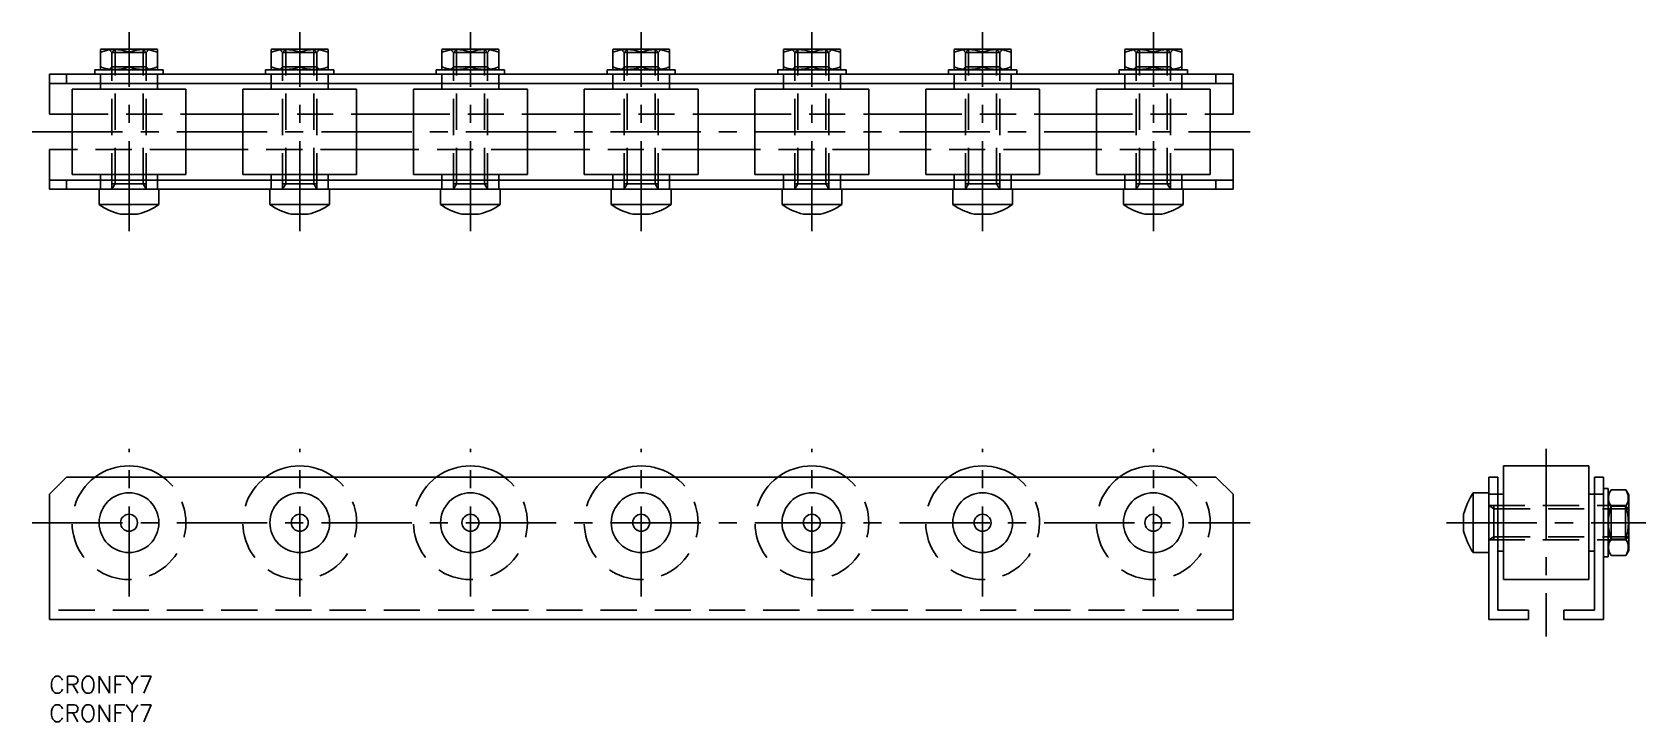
# Model space of a CAD drawing. Extents: x -3 to 281, y -8 to 113.
import ezdxf

# ---------------------------------------------------------------- set-up
doc = ezdxf.new("R2010")
doc.units = 0
doc.header["$LTSCALE"] = 0.5
doc.linetypes.add('CENTER', pattern=[50.8, 31.75, -6.35, 6.35, -6.35])
doc.linetypes.add('DASHED', pattern=[19.05, 12.7, -6.35])
for name, color, linetype in [('MSM_CENTER', 1, 'CENTER'), ('MSM_CONTINUOUS', 7, 'CONTINUOUS'), ('MSM_DASHED', 4, 'DASHED'), ('MSM_PART_NUMBER', 7, 'CONTINUOUS')]:
    doc.layers.add(name, color=color, linetype=linetype)
doc.styles.get("Standard").update_dxf_attribs({"font": 'txt.shx', "height": 3, "bigfont": 'bigfont.shx'})

# ---------------------------------------------------------------- blocks, each defined once
blk = doc.blocks.new('*U28')
at = {"layer": 'MSM_PART_NUMBER'}
blk.add_text('CRONFY7', height=3, dxfattribs=at).set_placement((0, -3))
blk = doc.blocks.new('*U29')
at = {"layer": 'MSM_PART_NUMBER'}
blk.add_text('CRONFY7', height=3, dxfattribs=at).set_placement((0, -8))

msp = doc.modelspace()

# ---------------------------------------------------------------- linework, layer by layer
at = {"layer": 'MSM_CENTER'}
for p, q in [((14, 78.24), (14, 113.24)), ((44, 78.24), (44, 113.24)), ((74, 78.24), (74, 113.24)), ((104, 78.24), (104, 113.24)), ((134, 78.24), (134, 113.24)), ((164, 78.24), (164, 113.24)), ((194, 78.24), (194, 113.24)), ((-3, 95.74), (211, 95.74)), ((14, 14), (14, 40)), ((44, 14), (44, 40)), ((74, 14), (74, 40)), ((104, 14), (104, 40)), ((134, 14), (134, 40)), ((164, 14), (164, 40)), ((194, 14), (194, 40)), ((263.03, 40), (263.03, 7)), ((-3, 27), (211, 27)), ((245.53, 27), (280.53, 27))]:
    msp.add_line(p, q, dxfattribs=at)
at = {"layer": 'MSM_CONTINUOUS'}
for p, q in [((9.1, 110.24), (9, 110.18)), ((9, 106.7), (9, 110.18)), ((9.1, 110.24), (18.9, 110.24)), ((14, 107.14), (14, 109.73)), ((19, 110.18), (18.9, 110.24)), ((19, 110.18), (19, 106.7)), ((39.1, 110.24), (39, 110.18)), ((39, 106.7), (39, 110.18)), ((39.1, 110.24), (48.9, 110.24)), ((44, 107.14), (44, 109.73)), ((49, 110.18), (48.9, 110.24)), ((49, 110.18), (49, 106.7)), ((69.1, 110.24), (69, 110.18)), ((69, 106.7), (69, 110.18)), ((69.1, 110.24), (78.9, 110.24)), ((74, 107.14), (74, 109.73)), ((79, 110.18), (78.9, 110.24)), ((79, 110.18), (79, 106.7)), ((99.1, 110.24), (99, 110.18)), ((99, 106.7), (99, 110.18)), ((99.1, 110.24), (108.9, 110.24)), ((104, 107.14), (104, 109.73)), ((109, 110.18), (108.9, 110.24)), ((109, 110.18), (109, 106.7)), ((129.1, 110.24), (129, 110.18)), ((129, 106.7), (129, 110.18)), ((129.1, 110.24), (138.9, 110.24)), ((134, 107.14), (134, 109.73)), ((139, 110.18), (138.9, 110.24)), ((139, 110.18), (139, 106.7)), ((159.1, 110.24), (159, 110.18)), ((159, 106.7), (159, 110.18)), ((159.1, 110.24), (168.9, 110.24)), ((164, 107.14), (164, 109.73)), ((169, 110.18), (168.9, 110.24)), ((169, 110.18), (169, 106.7)), ((189.1, 110.24), (189, 110.18)), ((189, 106.7), (189, 110.18)), ((189.1, 110.24), (198.9, 110.24)), ((194, 107.14), (194, 109.73)), ((199, 110.18), (198.9, 110.24)), ((199, 110.18), (199, 106.7)), ((0, 98.84), (0, 105.84)), ((208, 105.84), (0, 105.84)), ((3, 104.24), (3, 105.84)), ((8, 106.64), (8, 105.84)), ((8, 106.64), (20, 106.64)), ((9, 106.7), (9.1, 106.64)), ((18.9, 106.64), (19, 106.7)), ((20, 105.84), (20, 106.64)), ((38, 106.64), (38, 105.84)), ((38, 106.64), (50, 106.64)), ((39, 106.7), (39.1, 106.64)), ((48.9, 106.64), (49, 106.7)), ((50, 105.84), (50, 106.64)), ((68, 106.64), (68, 105.84)), ((68, 106.64), (80, 106.64)), ((69, 106.7), (69.1, 106.64)), ((78.9, 106.64), (79, 106.7)), ((80, 105.84), (80, 106.64)), ((98, 106.64), (98, 105.84)), ((98, 106.64), (110, 106.64)), ((99, 106.7), (99.1, 106.64)), ((108.9, 106.64), (109, 106.7)), ((110, 105.84), (110, 106.64)), ((128, 106.64), (128, 105.84)), ((128, 106.64), (140, 106.64)), ((129, 106.7), (129.1, 106.64)), ((138.9, 106.64), (139, 106.7)), ((140, 105.84), (140, 106.64)), ((158, 106.64), (158, 105.84)), ((158, 106.64), (170, 106.64)), ((159, 106.7), (159.1, 106.64)), ((168.9, 106.64), (169, 106.7)), ((170, 105.84), (170, 106.64)), ((188, 106.64), (188, 105.84)), ((188, 106.64), (200, 106.64)), ((189, 106.7), (189.1, 106.64)), ((198.9, 106.64), (199, 106.7)), ((200, 105.84), (200, 106.64)), ((205, 105.84), (205, 104.24)), ((208, 98.84), (208, 105.84)), ((0, 104.24), (208, 104.24)), ((4, 103.24), (4, 88.24)), ((4, 103.24), (24, 103.24)), ((9, 104.24), (9, 103.24)), ((19, 103.24), (19, 104.24)), ((24, 88.24), (24, 103.24)), ((34, 103.24), (34, 88.24)), ((34, 103.24), (54, 103.24)), ((39, 104.24), (39, 103.24)), ((49, 103.24), (49, 104.24)), ((54, 88.24), (54, 103.24)), ((64, 103.24), (64, 88.24)), ((64, 103.24), (84, 103.24)), ((69, 104.24), (69, 103.24)), ((79, 103.24), (79, 104.24)), ((84, 88.24), (84, 103.24)), ((94, 103.24), (94, 88.24)), ((94, 103.24), (114, 103.24)), ((99, 104.24), (99, 103.24)), ((109, 103.24), (109, 104.24)), ((114, 88.24), (114, 103.24)), ((124, 103.24), (124, 88.24)), ((124, 103.24), (144, 103.24)), ((129, 104.24), (129, 103.24)), ((139, 103.24), (139, 104.24)), ((144, 88.24), (144, 103.24)), ((154, 103.24), (154, 88.24)), ((154, 103.24), (174, 103.24)), ((159, 104.24), (159, 103.24)), ((169, 103.24), (169, 104.24)), ((174, 88.24), (174, 103.24)), ((184, 103.24), (184, 88.24)), ((184, 103.24), (204, 103.24)), ((189, 104.24), (189, 103.24)), ((199, 103.24), (199, 104.24)), ((204, 88.24), (204, 103.24)), ((0, 98.84), (4, 98.84)), ((24, 98.84), (34, 98.84)), ((54, 98.84), (64, 98.84)), ((84, 98.84), (94, 98.84)), ((114, 98.84), (124, 98.84)), ((144, 98.84), (154, 98.84)), ((174, 98.84), (184, 98.84)), ((204, 98.84), (208, 98.84)), ((0, 92.64), (0, 85.64)), ((4, 92.64), (0, 92.64)), ((34, 92.64), (24, 92.64)), ((64, 92.64), (54, 92.64)), ((94, 92.64), (84, 92.64)), ((124, 92.64), (114, 92.64)), ((154, 92.64), (144, 92.64)), ((184, 92.64), (174, 92.64)), ((208, 92.64), (204, 92.64)), ((208, 92.64), (208, 85.64)), ((4, 88.24), (24, 88.24)), ((9, 88.24), (9, 87.24)), ((19, 87.24), (19, 88.24)), ((34, 88.24), (54, 88.24)), ((39, 88.24), (39, 87.24)), ((49, 87.24), (49, 88.24)), ((64, 88.24), (84, 88.24)), ((69, 88.24), (69, 87.24)), ((79, 87.24), (79, 88.24)), ((94, 88.24), (114, 88.24)), ((99, 88.24), (99, 87.24)), ((109, 87.24), (109, 88.24)), ((124, 88.24), (144, 88.24)), ((129, 88.24), (129, 87.24)), ((139, 87.24), (139, 88.24)), ((154, 88.24), (174, 88.24)), ((159, 88.24), (159, 87.24)), ((169, 87.24), (169, 88.24)), ((184, 88.24), (204, 88.24)), ((189, 88.24), (189, 87.24)), ((199, 87.24), (199, 88.24)), ((208, 87.24), (0, 87.24)), ((0, 85.64), (208, 85.64)), ((3, 87.24), (3, 85.64)), ((8.75, 85.64), (8.75, 82.93)), ((19.25, 82.93), (19.25, 85.64)), ((38.75, 85.64), (38.75, 82.93)), ((49.25, 82.93), (49.25, 85.64)), ((68.75, 85.64), (68.75, 82.93)), ((79.25, 82.93), (79.25, 85.64)), ((98.75, 85.64), (98.75, 82.93)), ((109.25, 82.93), (109.25, 85.64)), ((128.75, 85.64), (128.75, 82.93)), ((139.25, 82.93), (139.25, 85.64)), ((158.75, 85.64), (158.75, 82.93)), ((169.25, 82.93), (169.25, 85.64)), ((188.75, 85.64), (188.75, 82.93)), ((199.25, 82.93), (199.25, 85.64)), ((205, 87.24), (205, 85.64)), ((8.75, 82.93), (19.25, 82.93)), ((38.75, 82.93), (49.25, 82.93)), ((68.75, 82.93), (79.25, 82.93)), ((98.75, 82.93), (109.25, 82.93)), ((128.75, 82.93), (139.25, 82.93)), ((158.75, 82.93), (169.25, 82.93)), ((188.75, 82.93), (199.25, 82.93)), ((12.51, 81.24), (15.49, 81.24)), ((42.51, 81.24), (45.49, 81.24)), ((72.51, 81.24), (75.49, 81.24)), ((102.51, 81.24), (105.49, 81.24)), ((132.51, 81.24), (135.49, 81.24)), ((162.51, 81.24), (165.49, 81.24)), ((192.51, 81.24), (195.49, 81.24)), ((255.53, 37), (255.53, 17)), ((270.53, 37), (255.53, 37)), ((270.53, 37), (270.53, 17)), ((0, 32), (3, 35)), ((205, 35), (3, 35)), ((205, 35), (208, 32)), ((254.53, 35), (252.93, 35)), ((252.93, 35), (252.93, 10)), ((254.53, 11.6), (254.53, 35)), ((271.53, 35), (271.53, 11.6)), ((273.13, 35), (271.53, 35)), ((273.13, 10), (273.13, 35)), ((0, 32), (0, 10)), ((208, 32), (208, 10)), ((250.22, 32.25), (250.22, 21.75)), ((252.93, 32.25), (250.22, 32.25)), ((252.93, 32), (255.53, 32)), ((273.13, 32), (270.53, 32)), ((273.93, 33), (273.13, 33)), ((273.93, 33), (273.93, 21)), ((274.43, 32.77), (273.93, 31.9)), ((274.43, 32.77), (277.02, 32.77)), ((277.53, 31.9), (277.02, 32.77)), ((277.53, 31.9), (277.53, 22.1)), ((248.53, 28.49), (248.53, 25.51)), ((274.43, 29.89), (277.02, 29.89)), ((274.43, 24.11), (277.02, 24.11)), ((250.22, 21.75), (252.93, 21.75)), ((254.53, 22), (255.53, 22)), ((270.53, 22), (271.53, 22)), ((273.13, 21), (273.93, 21)), ((273.93, 22.1), (274.43, 21.23)), ((274.43, 21.23), (277.02, 21.23)), ((277.02, 21.23), (277.53, 22.1)), ((255.53, 17), (270.53, 17)), ((259.93, 11.6), (254.53, 11.6)), ((259.93, 10), (259.93, 11.6)), ((266.13, 11.6), (271.53, 11.6)), ((266.13, 10), (266.13, 11.6)), ((208, 10), (0, 10)), ((252.93, 10), (259.93, 10)), ((273.13, 10), (266.13, 10))]:
    msp.add_line(p, q, dxfattribs=at)
for centre, radius in [((14, 27), 5.25), ((44, 27), 5.25), ((74, 27), 5.25), ((104, 27), 5.25), ((134, 27), 5.25), ((164, 27), 5.25), ((194, 27), 5.25), ((14, 27), 1.49), ((44, 27), 1.49), ((74, 27), 1.49), ((104, 27), 1.49), ((134, 27), 1.49), ((164, 27), 1.49), ((194, 27), 1.49)]:
    msp.add_circle(centre, radius, dxfattribs=at)
for centre, radius, start, end in [((11.5, 102.81), 7.37, 70.1592, 109.8408), ((16.5, 102.81), 7.37, 70.1592, 109.8408), ((41.5, 102.81), 7.37, 70.1592, 109.8408), ((46.5, 102.81), 7.37, 70.1592, 109.8408), ((71.5, 102.81), 7.37, 70.1592, 109.8408), ((76.5, 102.81), 7.37, 70.1592, 109.8408), ((101.5, 102.81), 7.37, 70.1592, 109.8408), ((106.5, 102.81), 7.37, 70.1592, 109.8408), ((131.5, 102.81), 7.37, 70.1592, 109.8408), ((136.5, 102.81), 7.37, 70.1592, 109.8408), ((161.5, 102.81), 7.37, 70.1592, 109.8408), ((166.5, 102.81), 7.37, 70.1592, 109.8408), ((191.5, 102.81), 7.37, 70.1592, 109.8408), ((196.5, 102.81), 7.37, 70.1592, 109.8408), ((11.5, 114.07), 7.37, 250.1592, 289.8408), ((16.5, 114.07), 7.37, 250.1592, 289.8408), ((41.5, 114.07), 7.37, 250.1592, 289.8408), ((46.5, 114.07), 7.37, 250.1592, 289.8408), ((71.5, 114.07), 7.37, 250.1592, 289.8408), ((76.5, 114.07), 7.37, 250.1592, 289.8408), ((101.5, 114.07), 7.37, 250.1592, 289.8408), ((106.5, 114.07), 7.37, 250.1592, 289.8408), ((131.5, 114.07), 7.37, 250.1592, 289.8408), ((136.5, 114.07), 7.37, 250.1592, 289.8408), ((161.5, 114.07), 7.37, 250.1592, 289.8408), ((166.5, 114.07), 7.37, 250.1592, 289.8408), ((191.5, 114.07), 7.37, 250.1592, 289.8408), ((196.5, 114.07), 7.37, 250.1592, 289.8408), ((15.54, 92.97), 12.12, 235.9445, 255.5214), ((12.46, 92.97), 12.12, 284.4786, 304.0555), ((45.54, 92.97), 12.12, 235.9445, 255.5214), ((42.46, 92.97), 12.12, 284.4786, 304.0555), ((75.54, 92.97), 12.12, 235.9445, 255.5214), ((72.46, 92.97), 12.12, 284.4786, 304.0555), ((105.54, 92.97), 12.12, 235.9445, 255.5214), ((102.46, 92.97), 12.12, 284.4786, 304.0555), ((135.54, 92.97), 12.12, 235.9445, 255.5214), ((132.46, 92.97), 12.12, 284.4786, 304.0555), ((165.54, 92.97), 12.12, 235.9445, 255.5214), ((162.46, 92.97), 12.12, 284.4786, 304.0555), ((195.54, 92.97), 12.12, 235.9445, 255.5214), ((192.46, 92.97), 12.12, 284.4786, 304.0555), ((14, 27), 10, 53.1301, 126.8699), ((44, 27), 10, 53.1301, 126.8699), ((74, 27), 10, 53.1301, 126.8699), ((104, 27), 10, 53.1301, 126.8699), ((134, 27), 10, 53.1301, 126.8699), ((164, 27), 10, 53.1301, 126.8699), ((194, 27), 10, 53.1301, 126.8699), ((260.26, 25.46), 12.12, 145.9445, 165.5214), ((276.54, 31.33), 2.56, 154.3574, 214.3573), ((274.91, 31.33), 2.56, 325.6427, 25.6426), ((283.59, 27), 9.61, 162.5124, 197.4876), ((267.86, 27), 9.61, 342.5124, 17.4876), ((260.26, 28.54), 12.12, 194.4786, 214.0555), ((276.54, 22.67), 2.56, 145.6427, 205.6426), ((274.91, 22.67), 2.56, 334.3574, 34.3573)]:
    msp.add_arc(centre, radius, start, end, dxfattribs=at)
at = {"layer": 'MSM_DASHED'}
for p, q in [((10.46, 110.24), (11, 109.7)), ((11.54, 110.24), (11, 109.7)), ((17, 109.7), (11, 109.7)), ((11, 85.64), (11, 109.7)), ((11.54, 86.58), (11.54, 110.24)), ((16.46, 110.24), (17, 109.7)), ((16.46, 86.58), (16.46, 110.24)), ((17.54, 110.24), (17, 109.7)), ((17, 85.64), (17, 109.7)), ((40.46, 110.24), (41, 109.7)), ((41.54, 110.24), (41, 109.7)), ((47, 109.7), (41, 109.7)), ((41, 85.64), (41, 109.7)), ((41.54, 86.58), (41.54, 110.24)), ((46.46, 110.24), (47, 109.7)), ((46.46, 86.58), (46.46, 110.24)), ((47.54, 110.24), (47, 109.7)), ((47, 85.64), (47, 109.7)), ((70.46, 110.24), (71, 109.7)), ((71.54, 110.24), (71, 109.7)), ((77, 109.7), (71, 109.7)), ((71, 85.64), (71, 109.7)), ((71.54, 86.58), (71.54, 110.24)), ((76.46, 110.24), (77, 109.7)), ((76.46, 86.58), (76.46, 110.24)), ((77.54, 110.24), (77, 109.7)), ((77, 85.64), (77, 109.7)), ((100.46, 110.24), (101, 109.7)), ((101.54, 110.24), (101, 109.7)), ((107, 109.7), (101, 109.7)), ((101, 85.64), (101, 109.7)), ((101.54, 86.58), (101.54, 110.24)), ((106.46, 110.24), (107, 109.7)), ((106.46, 86.58), (106.46, 110.24)), ((107.54, 110.24), (107, 109.7)), ((107, 85.64), (107, 109.7)), ((130.46, 110.24), (131, 109.7)), ((131.54, 110.24), (131, 109.7)), ((137, 109.7), (131, 109.7)), ((131, 85.64), (131, 109.7)), ((131.54, 86.58), (131.54, 110.24)), ((136.46, 110.24), (137, 109.7)), ((136.46, 86.58), (136.46, 110.24)), ((137.54, 110.24), (137, 109.7)), ((137, 85.64), (137, 109.7)), ((160.46, 110.24), (161, 109.7)), ((161.54, 110.24), (161, 109.7)), ((167, 109.7), (161, 109.7)), ((161, 85.64), (161, 109.7)), ((161.54, 86.58), (161.54, 110.24)), ((166.46, 110.24), (167, 109.7)), ((166.46, 86.58), (166.46, 110.24)), ((167.54, 110.24), (167, 109.7)), ((167, 85.64), (167, 109.7)), ((190.46, 110.24), (191, 109.7)), ((191.54, 110.24), (191, 109.7)), ((197, 109.7), (191, 109.7)), ((191, 85.64), (191, 109.7)), ((191.54, 86.58), (191.54, 110.24)), ((196.46, 110.24), (197, 109.7)), ((196.46, 86.58), (196.46, 110.24)), ((197.54, 110.24), (197, 109.7)), ((197, 85.64), (197, 109.7)), ((9, 105.84), (9, 104.24)), ((10.46, 106.64), (11, 107.18)), ((17, 107.18), (11, 107.18)), ((17.54, 106.64), (17, 107.18)), ((19, 104.24), (19, 105.84)), ((39, 105.84), (39, 104.24)), ((40.46, 106.64), (41, 107.18)), ((47, 107.18), (41, 107.18)), ((47.54, 106.64), (47, 107.18)), ((49, 104.24), (49, 105.84)), ((69, 105.84), (69, 104.24)), ((70.46, 106.64), (71, 107.18)), ((77, 107.18), (71, 107.18)), ((77.54, 106.64), (77, 107.18)), ((79, 104.24), (79, 105.84)), ((99, 105.84), (99, 104.24)), ((100.46, 106.64), (101, 107.18)), ((107, 107.18), (101, 107.18)), ((107.54, 106.64), (107, 107.18)), ((109, 104.24), (109, 105.84)), ((129, 105.84), (129, 104.24)), ((130.46, 106.64), (131, 107.18)), ((137, 107.18), (131, 107.18)), ((137.54, 106.64), (137, 107.18)), ((139, 104.24), (139, 105.84)), ((159, 105.84), (159, 104.24)), ((160.46, 106.64), (161, 107.18)), ((167, 107.18), (161, 107.18)), ((167.54, 106.64), (167, 107.18)), ((169, 104.24), (169, 105.84)), ((189, 105.84), (189, 104.24)), ((190.46, 106.64), (191, 107.18)), ((197, 107.18), (191, 107.18)), ((197.54, 106.64), (197, 107.18)), ((199, 104.24), (199, 105.84)), ((4, 98.84), (24, 98.84)), ((34, 98.84), (54, 98.84)), ((64, 98.84), (84, 98.84)), ((94, 98.84), (114, 98.84)), ((124, 98.84), (144, 98.84)), ((154, 98.84), (174, 98.84)), ((184, 98.84), (204, 98.84)), ((24, 92.64), (4, 92.64)), ((54, 92.64), (34, 92.64)), ((84, 92.64), (64, 92.64)), ((114, 92.64), (94, 92.64)), ((144, 92.64), (124, 92.64)), ((174, 92.64), (154, 92.64)), ((204, 92.64), (184, 92.64)), ((9, 87.24), (9, 85.64)), ((11, 86.58), (17, 86.58)), ((11, 85.64), (11.54, 86.58)), ((17, 85.64), (16.46, 86.58)), ((19, 85.64), (19, 87.24)), ((39, 87.24), (39, 85.64)), ((41, 86.58), (47, 86.58)), ((41, 85.64), (41.54, 86.58)), ((47, 85.64), (46.46, 86.58)), ((49, 85.64), (49, 87.24)), ((69, 87.24), (69, 85.64)), ((71, 86.58), (77, 86.58)), ((71, 85.64), (71.54, 86.58)), ((77, 85.64), (76.46, 86.58)), ((79, 85.64), (79, 87.24)), ((99, 87.24), (99, 85.64)), ((101, 86.58), (107, 86.58)), ((101, 85.64), (101.54, 86.58)), ((107, 85.64), (106.46, 86.58)), ((109, 85.64), (109, 87.24)), ((129, 87.24), (129, 85.64)), ((131, 86.58), (137, 86.58)), ((131, 85.64), (131.54, 86.58)), ((137, 85.64), (136.46, 86.58)), ((139, 85.64), (139, 87.24)), ((159, 87.24), (159, 85.64)), ((161, 86.58), (167, 86.58)), ((161, 85.64), (161.54, 86.58)), ((167, 85.64), (166.46, 86.58)), ((169, 85.64), (169, 87.24)), ((189, 87.24), (189, 85.64)), ((191, 86.58), (197, 86.58)), ((191, 85.64), (191.54, 86.58)), ((197, 85.64), (196.46, 86.58)), ((199, 85.64), (199, 87.24)), ((252.93, 30), (276.99, 30)), ((252.93, 30), (253.86, 29.46)), ((253.86, 30), (253.86, 24)), ((253.86, 29.46), (277.53, 29.46)), ((273.93, 30.54), (274.47, 30)), ((274.47, 24), (274.47, 30)), ((277.53, 30.54), (276.99, 30)), ((276.99, 24), (276.99, 30)), ((277.53, 29.46), (276.99, 30)), ((252.93, 24), (253.86, 24.54)), ((252.93, 24), (276.99, 24)), ((253.86, 24.54), (277.53, 24.54)), ((273.93, 23.46), (274.47, 24)), ((277.53, 24.54), (276.99, 24)), ((277.53, 23.46), (276.99, 24)), ((208, 11.6), (0, 11.6))]:
    msp.add_line(p, q, dxfattribs=at)
for centre in [(14, 27), (44, 27), (74, 27), (104, 27), (134, 27), (164, 27), (194, 27)]:
    msp.add_arc(centre, 10, 126.8699, 53.1301, dxfattribs=at)

# ---------------------------------------------------------------- block references
at = {"layer": 'MSM_CONTINUOUS'}
for name in ['*U28', '*U29']:
    msp.add_blockref(name, (0, 0), dxfattribs=at)

doc.saveas('drawing.dxf')
